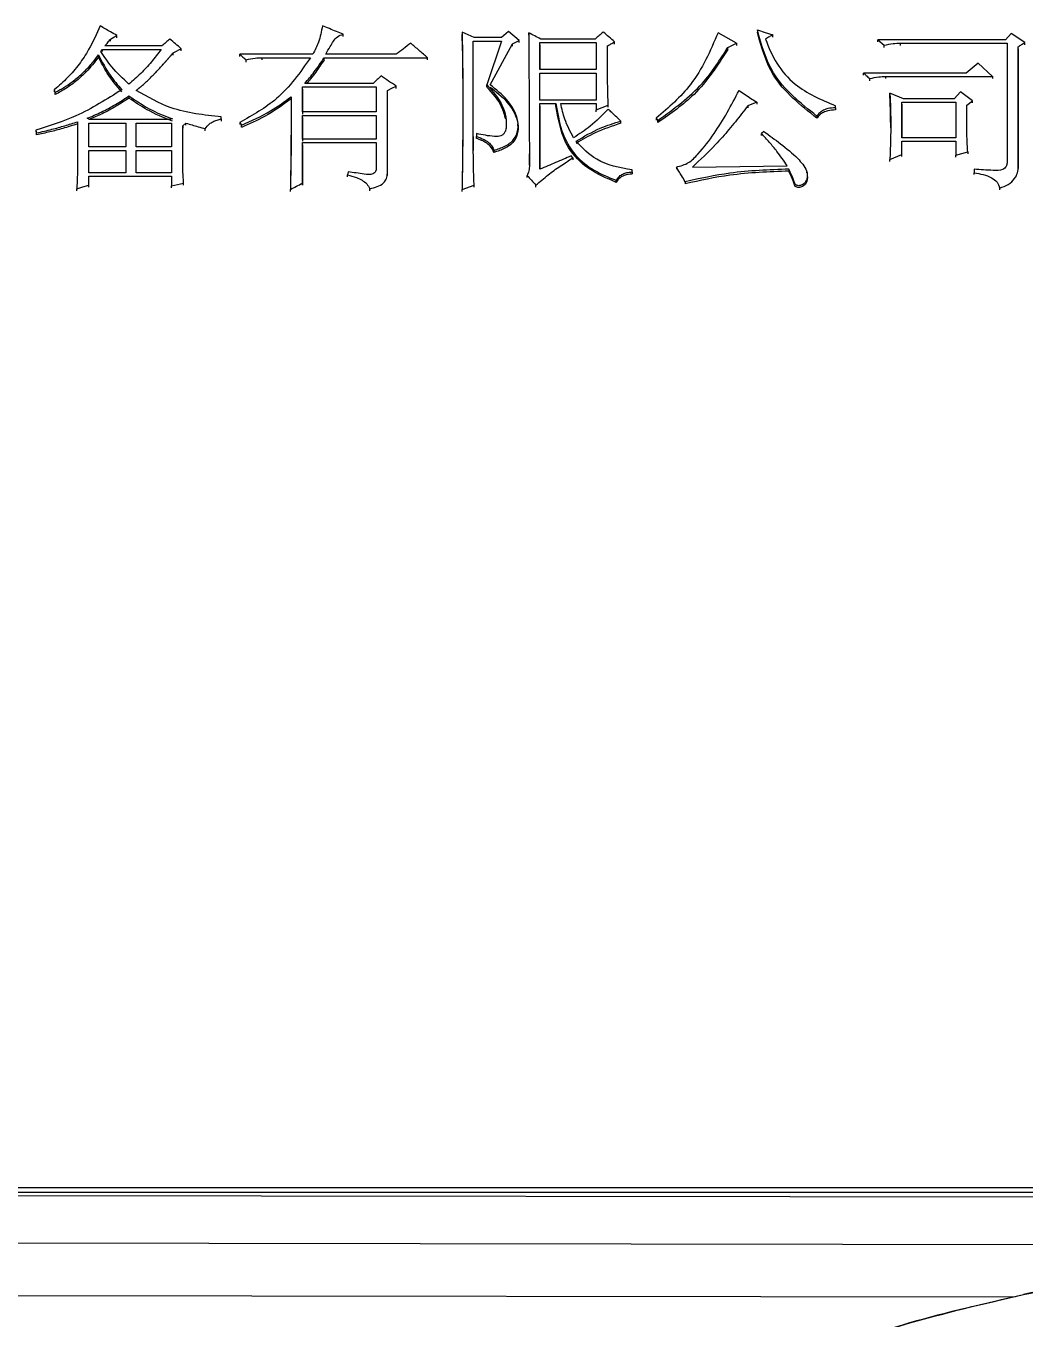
# Model space of a CAD drawing. Header units: millimetres. Extents: x 2160 to 4596, y 811 to 2534.
# Drawn here: x 2754.66 to 2768.13, y 2247.7 to 2265.13 of the extents above; entities that cross this region are included whole.
import ezdxf

# ---------------------------------------------------------------- set-up
doc = ezdxf.new("R2010")
doc.units = ezdxf.units.MM

msp = doc.modelspace()

# ---------------------------------------------------------------- linework, layer by layer
at = {"color": 7, "linetype": 'Continuous', "lineweight": 25}
for p, q in [((2755.89, 2264.97), (2755.89, 2265)), ((2758.941, 2264.989), (2758.941, 2265.018)), ((2760.704, 2264.972), (2760.542, 2265.046)), ((2760.542, 2265.046), (2760.542, 2265.016)), ((2760.545, 2264.837), (2760.542, 2265.016)), ((2761.072, 2264.972), (2760.704, 2264.972)), ((2761.169, 2265.056), (2761.072, 2264.972)), ((2761.31, 2264.934), (2761.169, 2265.056)), ((2761.439, 2265.007), (2761.439, 2265.037)), ((2764.241, 2264.897), (2763.992, 2265.037)), ((2764.522, 2265.075), (2764.522, 2265.045)), ((2764.728, 2264.979), (2764.728, 2265.009)), ((2767.941, 2265.028), (2767.865, 2264.944)), ((2768.125, 2264.906), (2767.941, 2265.028)), ((2755.674, 2264.785), (2755.695, 2264.813)), ((2755.695, 2264.813), (2756.485, 2264.813)), ((2755.695, 2264.783), (2755.695, 2264.813)), ((2756.496, 2264.86), (2755.728, 2264.86)), ((2755.804, 2264.923), (2755.804, 2264.953)), ((2756.756, 2264.793), (2756.756, 2264.822)), ((2760.693, 2264.925), (2761.072, 2264.925)), ((2760.693, 2263.453), (2760.693, 2264.925)), ((2760.693, 2264.895), (2760.693, 2264.925)), ((2761.072, 2264.925), (2760.877, 2264.336)), ((2760.92, 2264.336), (2761.223, 2264.888)), ((2761.223, 2264.888), (2761.31, 2264.934)), ((2761.223, 2264.858), (2761.223, 2264.888)), ((2761.31, 2264.905), (2761.31, 2264.934)), ((2761.591, 2264.906), (2762.348, 2264.906)), ((2761.591, 2264.542), (2761.591, 2264.906)), ((2761.591, 2264.877), (2761.591, 2264.906)), ((2761.591, 2264.877), (2761.591, 2264.542)), ((2762.337, 2264.953), (2761.602, 2264.953)), ((2762.348, 2264.906), (2762.348, 2264.542)), ((2762.597, 2264.886), (2762.597, 2264.916)), ((2764.122, 2264.811), (2764.122, 2264.841)), ((2764.241, 2264.897), (2764.241, 2264.867)), ((2766.145, 2264.944), (2766.232, 2264.869)), ((2767.865, 2264.944), (2766.145, 2264.944)), ((2766.145, 2264.914), (2766.145, 2264.944)), ((2766.232, 2264.839), (2766.232, 2264.869)), ((2766.448, 2264.897), (2767.887, 2264.897)), ((2766.448, 2264.867), (2766.448, 2264.897)), ((2767.887, 2264.897), (2767.887, 2263.284)), ((2768.038, 2263.237), (2768.038, 2264.85)), ((2768.038, 2264.821), (2768.038, 2264.85)), ((2768.038, 2264.821), (2768.038, 2263.209)), ((2768.125, 2264.877), (2768.125, 2264.906)), ((2755.641, 2264.709), (2755.641, 2264.738)), ((2756.647, 2264.737), (2756.647, 2264.766)), ((2758.53, 2264.747), (2757.545, 2264.747)), ((2757.545, 2264.718), (2757.545, 2264.747)), ((2757.632, 2264.643), (2757.632, 2264.673)), ((2757.848, 2264.701), (2758.497, 2264.701)), ((2757.848, 2264.671), (2757.848, 2264.701)), ((2758.681, 2264.701), (2760.076, 2264.701)), ((2758.681, 2264.671), (2758.681, 2264.701)), ((2759.655, 2264.747), (2758.703, 2264.747)), ((2760.076, 2264.671), (2760.076, 2264.701)), ((2767.497, 2264.626), (2767.335, 2264.495)), ((2767.692, 2264.448), (2767.497, 2264.626)), ((2762.348, 2264.542), (2761.591, 2264.542)), ((2761.591, 2264.495), (2762.348, 2264.495)), ((2761.591, 2264.129), (2761.591, 2264.495)), ((2761.591, 2264.466), (2761.591, 2264.495)), ((2762.348, 2264.495), (2762.348, 2264.129)), ((2767.335, 2264.495), (2765.95, 2264.495)), ((2765.95, 2264.466), (2765.95, 2264.495)), ((2766.253, 2264.448), (2767.692, 2264.448)), ((2766.253, 2264.419), (2766.253, 2264.448)), ((2767.692, 2264.448), (2767.692, 2264.419)), ((2755.046, 2264.27), (2755.057, 2264.232)), ((2755.046, 2264.27), (2755.046, 2264.241)), ((2758.389, 2264.307), (2759.384, 2264.307)), ((2758.389, 2263.97), (2758.389, 2264.307)), ((2758.389, 2264.279), (2758.389, 2264.307)), ((2758.389, 2264.278), (2758.389, 2263.941)), ((2759.341, 2264.354), (2758.421, 2264.354)), ((2759.384, 2264.307), (2759.384, 2263.97)), ((2759.655, 2264.288), (2759.655, 2264.317)), ((2760.877, 2264.307), (2760.877, 2264.336)), ((2766.037, 2264.391), (2766.037, 2264.42)), ((2755.057, 2264.204), (2755.057, 2264.232)), ((2759.536, 2263.143), (2759.536, 2264.261)), ((2759.536, 2264.232), (2759.536, 2264.261)), ((2762.348, 2264.129), (2761.591, 2264.129)), ((2764.512, 2264.101), (2764.393, 2264.054)), ((2764.512, 2264.101), (2764.512, 2264.073)), ((2766.491, 2264.148), (2766.307, 2264.223)), ((2766.307, 2264.194), (2766.307, 2264.223)), ((2766.47, 2264.101), (2767.194, 2264.101)), ((2766.47, 2263.623), (2766.47, 2264.101)), ((2766.47, 2264.073), (2766.47, 2264.101)), ((2767.173, 2264.148), (2766.491, 2264.148)), ((2767.259, 2264.242), (2767.173, 2264.148)), ((2767.194, 2264.101), (2767.194, 2263.623)), ((2767.421, 2264.12), (2767.259, 2264.242)), ((2767.346, 2264.064), (2767.421, 2264.12)), ((2767.421, 2264.092), (2767.421, 2264.12)), ((2759.384, 2263.97), (2758.389, 2263.97)), ((2758.389, 2263.923), (2759.384, 2263.923)), ((2758.389, 2263.604), (2758.389, 2263.923)), ((2758.389, 2263.895), (2758.389, 2263.923)), ((2759.384, 2263.923), (2759.384, 2263.604)), ((2761.591, 2264.082), (2761.807, 2264.082)), ((2761.591, 2263.199), (2761.591, 2264.082)), ((2761.591, 2264.054), (2761.591, 2264.082)), ((2761.591, 2264.054), (2761.591, 2263.199)), ((2761.807, 2264.054), (2761.807, 2264.082)), ((2761.872, 2264.082), (2762.348, 2264.082)), ((2762.348, 2264.082), (2762.348, 2263.998)), ((2762.348, 2263.97), (2762.348, 2263.998)), ((2762.51, 2264.036), (2762.51, 2264.064)), ((2764.393, 2264.054), (2764.393, 2264.026)), ((2765.572, 2264.026), (2765.572, 2264.054)), ((2765.572, 2264.026), (2765.572, 2264.054)), ((2765.572, 2264.026), (2765.572, 2263.998)), ((2766.47, 2264.073), (2766.47, 2263.623)), ((2767.346, 2263.67), (2767.346, 2264.064)), ((2767.346, 2264.036), (2767.346, 2264.064)), ((2755.36, 2263.838), (2755.36, 2263.312)), ((2755.522, 2263.867), (2755.49, 2263.885)), ((2755.512, 2263.82), (2756.009, 2263.82)), ((2755.512, 2263.5), (2755.512, 2263.82)), ((2755.512, 2263.792), (2755.512, 2263.82)), ((2756.604, 2263.867), (2755.522, 2263.867)), ((2756.009, 2263.82), (2756.009, 2263.5)), ((2756.15, 2263.82), (2756.626, 2263.82)), ((2756.15, 2263.5), (2756.15, 2263.82)), ((2756.15, 2263.792), (2756.15, 2263.82)), ((2756.626, 2263.82), (2756.626, 2263.5)), ((2756.777, 2263.782), (2756.82, 2263.82)), ((2756.777, 2263.293), (2756.777, 2263.782)), ((2756.777, 2263.782), (2756.777, 2263.754)), ((2756.82, 2263.792), (2756.82, 2263.82)), ((2757.08, 2263.717), (2757.08, 2263.745)), ((2757.296, 2263.876), (2757.296, 2263.904)), ((2757.296, 2263.876), (2757.296, 2263.904)), ((2757.296, 2263.876), (2757.296, 2263.848)), ((2757.545, 2263.829), (2757.567, 2263.792)), ((2757.545, 2263.829), (2757.545, 2263.801)), ((2757.567, 2263.764), (2757.567, 2263.792)), ((2758.389, 2263.894), (2758.389, 2263.576)), ((2761.295, 2263.784), (2761.295, 2263.812)), ((2762.683, 2263.82), (2762.683, 2263.848)), ((2763.159, 2263.885), (2763.181, 2263.857)), ((2763.181, 2263.829), (2763.181, 2263.857)), ((2765.323, 2263.914), (2765.323, 2263.886)), ((2754.798, 2263.726), (2754.808, 2263.688)), ((2754.808, 2263.661), (2754.808, 2263.688)), ((2759.384, 2263.604), (2758.389, 2263.604)), ((2760.693, 2263.641), (2760.693, 2263.453)), ((2760.736, 2263.679), (2760.736, 2263.641)), ((2760.736, 2263.614), (2760.736, 2263.641)), ((2764.609, 2263.707), (2764.576, 2263.679)), ((2764.576, 2263.651), (2764.576, 2263.679)), ((2767.194, 2263.623), (2766.47, 2263.623)), ((2766.47, 2263.576), (2767.194, 2263.576)), ((2766.47, 2263.397), (2766.47, 2263.576)), ((2766.47, 2263.548), (2766.47, 2263.576)), ((2767.194, 2263.576), (2767.194, 2263.388)), ((2756.009, 2263.5), (2755.512, 2263.5)), ((2755.512, 2263.453), (2756.009, 2263.453)), ((2755.512, 2263.152), (2755.512, 2263.453)), ((2755.512, 2263.426), (2755.512, 2263.453)), ((2756.009, 2263.453), (2756.009, 2263.152)), ((2756.626, 2263.5), (2756.15, 2263.5)), ((2756.15, 2263.453), (2756.626, 2263.453)), ((2756.15, 2263.152), (2756.15, 2263.453)), ((2756.15, 2263.426), (2756.15, 2263.453)), ((2756.626, 2263.453), (2756.626, 2263.152)), ((2758.389, 2263.557), (2759.384, 2263.557)), ((2758.389, 2263.011), (2758.389, 2263.557)), ((2758.389, 2263.529), (2758.389, 2263.557)), ((2758.389, 2263.529), (2758.389, 2262.984)), ((2759.384, 2263.557), (2759.384, 2263.209)), ((2760.974, 2263.426), (2760.974, 2263.453)), ((2761.45, 2263.255), (2761.449, 2263.406)), ((2766.307, 2263.331), (2766.47, 2263.397)), ((2766.47, 2263.37), (2766.47, 2263.397)), ((2767.194, 2263.388), (2767.357, 2263.435)), ((2767.357, 2263.435), (2767.357, 2263.407)), ((2762.034, 2263.35), (2762.013, 2263.378)), ((2762.034, 2263.35), (2762.034, 2263.323)), ((2763.43, 2263.228), (2763.43, 2263.201)), ((2763.646, 2263.228), (2764.923, 2263.246)), ((2766.307, 2263.304), (2766.307, 2263.331)), ((2767.194, 2263.361), (2767.194, 2263.388)), ((2768.038, 2263.21), (2768.038, 2263.237)), ((2756.009, 2263.152), (2755.512, 2263.152)), ((2755.512, 2263.105), (2756.626, 2263.105)), ((2755.512, 2262.983), (2755.512, 2263.105)), ((2755.512, 2263.079), (2755.512, 2263.105)), ((2756.626, 2263.152), (2756.15, 2263.152)), ((2756.626, 2263.105), (2756.626, 2262.973)), ((2759.006, 2263.162), (2758.995, 2263.124)), ((2758.995, 2263.097), (2758.995, 2263.124)), ((2759.536, 2263.116), (2759.536, 2263.143)), ((2761.418, 2263.088), (2761.418, 2263.115)), ((2762.619, 2263.022), (2762.619, 2263.049)), ((2762.835, 2263.162), (2762.835, 2263.19)), ((2762.835, 2263.163), (2762.835, 2263.19)), ((2762.835, 2263.162), (2762.835, 2263.135)), ((2764.944, 2263.199), (2764.944, 2263.173)), ((2765.188, 2263.15), (2765.188, 2263.16)), ((2767.443, 2263.199), (2767.443, 2263.152)), ((2767.443, 2263.126), (2767.443, 2263.152)), ((2755.349, 2262.909), (2755.349, 2262.936)), ((2755.512, 2262.956), (2755.512, 2262.983)), ((2756.626, 2262.947), (2756.626, 2262.973)), ((2756.788, 2262.985), (2756.788, 2263.011)), ((2758.227, 2262.9), (2758.227, 2262.926)), ((2758.389, 2262.985), (2758.389, 2263.011)), ((2759.298, 2262.909), (2759.298, 2262.936)), ((2760.542, 2262.926), (2760.704, 2262.983)), ((2760.542, 2262.9), (2760.542, 2262.926)), ((2760.704, 2262.956), (2760.704, 2262.983)), ((2761.537, 2262.956), (2761.537, 2262.983)), ((2763.549, 2263.03), (2763.549, 2263.003)), ((2767.789, 2262.919), (2767.789, 2262.945)), ((2736.347, 2249.475), (2772.116, 2249.476)), ((2735.187, 2249.394), (2771.924, 2249.343)), ((2772.017, 2249.407), (2736.347, 2249.407)), ((2770.557, 2248.701), (2735.174, 2248.751)), ((2767.997, 2247.998), (2735.173, 2248.044)), ((2768.109, 2248.033), (2768.109, 2248.033))]:
    msp.add_line(p, q, dxfattribs=at)
at = {"color": 7, "linetype": 'Continuous', "lineweight": 25, "flags": 128}
for points in [[(2755.804, 2264.953), (2755.847, 2264.976), (2755.89, 2265)], [(2764.522, 2265.075), (2764.625, 2265.042), (2764.728, 2265.009)], [(2756.647, 2264.766), (2756.691, 2264.789), (2756.723, 2264.806), (2756.756, 2264.822)], [(2764.122, 2264.841), (2764.167, 2264.862), (2764.204, 2264.88), (2764.241, 2264.897)], [(2759.536, 2264.261), (2759.595, 2264.289), (2759.655, 2264.317)], [(2756.053, 2264.157), (2756.053, 2264.164), (2756.053, 2264.172), (2756.053, 2264.186)], [(2762.348, 2263.998), (2762.429, 2264.031), (2762.51, 2264.064)], [(2756.637, 2263.876), (2756.62, 2263.871), (2756.604, 2263.867)], [(2763.159, 2263.885), (2763.159, 2263.875), (2763.159, 2263.866), (2763.159, 2263.858)], [(2754.798, 2263.726), (2754.798, 2263.714), (2754.798, 2263.706), (2754.798, 2263.698)], [(2765.192, 2263.103), (2765.195, 2263.091), (2765.186, 2263.034), (2765.164, 2262.994), (2765.129, 2262.964), (2765.09, 2262.95), (2765.068, 2262.95), (2765.051, 2262.955), (2765.037, 2262.965), (2765.022, 2262.987), (2765.002, 2263.042), (2764.982, 2263.094), (2764.944, 2263.172), (2764.944, 2263.172)], [(2755.349, 2262.936), (2755.43, 2262.959), (2755.512, 2262.983)], [(2756.626, 2262.973), (2756.707, 2262.992), (2756.788, 2263.011)]]:
    msp.add_lwpolyline(points, dxfattribs=at)
at = {"color": 7, "linetype": 'Continuous', "lineweight": 25}
for points, knots in [([(2755.663, 2265.13), (2755.615, 2265.022), (2755.536, 2264.842), (2755.383, 2264.611), (2755.228, 2264.429), (2755.107, 2264.323), (2755.046, 2264.27)], [0, 0, 0, 0, 0.33491, 0.554084, 0.775731, 1, 1, 1, 1]), ([(2755.89, 2265), (2755.861, 2265.016), (2755.809, 2265.046), (2755.733, 2265.09), (2755.686, 2265.117), (2755.663, 2265.13)], [0, 0, 0, 0, 0.380657, 0.690329, 1, 1, 1, 1]), ([(2758.659, 2265.13), (2758.645, 2265.056), (2758.62, 2264.923), (2758.557, 2264.801), (2758.53, 2264.747)], [0, 0, 0, 0, 0.556867, 1, 1, 1, 1]), ([(2758.941, 2265.018), (2758.91, 2265.031), (2758.847, 2265.056), (2758.753, 2265.093), (2758.691, 2265.118), (2758.659, 2265.131)], [0, 0, 0, 0, 0.331265, 0.665632, 1, 1, 1, 1]), ([(2758.703, 2264.747), (2758.724, 2264.783), (2758.758, 2264.842), (2758.805, 2264.923), (2758.858, 2264.99), (2758.913, 2265.009), (2758.941, 2265.018)], [0, 0, 0, 0, 0.334928, 0.552034, 0.77193, 1, 1, 1, 1]), ([(2760.542, 2265.046), (2760.542, 2265.035), (2760.542, 2265.012), (2760.543, 2264.977), (2760.544, 2264.93), (2760.545, 2264.872), (2760.546, 2264.803), (2760.547, 2264.733), (2760.548, 2264.663), (2760.549, 2264.593), (2760.55, 2264.523), (2760.55, 2264.465), (2760.551, 2264.407), (2760.552, 2264.349), (2760.552, 2264.279), (2760.552, 2264.221), (2760.553, 2264.174), (2760.553, 2264.139), (2760.553, 2264.104), (2760.553, 2264.069), (2760.553, 2264.04), (2760.553, 2264.017), (2760.553, 2263.999), (2760.553, 2263.982), (2760.553, 2263.964), (2760.553, 2263.95), (2760.553, 2263.938), (2760.553, 2263.926), (2760.553, 2263.912), (2760.553, 2263.894), (2760.552, 2263.877), (2760.552, 2263.859), (2760.552, 2263.842), (2760.552, 2263.824), (2760.552, 2263.801), (2760.552, 2263.772), (2760.552, 2263.737), (2760.551, 2263.702), (2760.551, 2263.667), (2760.551, 2263.632), (2760.55, 2263.597), (2760.55, 2263.55), (2760.549, 2263.491), (2760.549, 2263.421), (2760.548, 2263.351), (2760.547, 2263.281), (2760.546, 2263.223), (2760.545, 2263.176), (2760.545, 2263.141), (2760.544, 2263.106), (2760.544, 2263.07), (2760.543, 2263.035), (2760.543, 2263), (2760.542, 2262.963), (2760.542, 2262.939), (2760.542, 2262.926)], [0, 0, 0, 0, 0.016501, 0.033002, 0.049503, 0.082504, 0.115506, 0.148508, 0.18151, 0.214512, 0.247513, 0.280515, 0.297016, 0.330018, 0.36302, 0.396021, 0.412522, 0.429023, 0.445524, 0.462025, 0.478526, 0.486776, 0.495027, 0.503277, 0.511528, 0.519778, 0.523903, 0.528029, 0.536279, 0.54453, 0.55278, 0.56103, 0.569281, 0.577531, 0.585782, 0.602283, 0.618784, 0.635284, 0.651785, 0.668286, 0.684787, 0.701288, 0.73429, 0.767292, 0.800293, 0.833295, 0.866297, 0.882798, 0.899299, 0.9158, 0.932301, 0.948801, 0.965302, 0.982651, 1, 1, 1, 1]), ([(2761.439, 2265.037), (2761.44, 2264.976), (2761.441, 2264.852), (2761.442, 2264.668), (2761.443, 2264.483), (2761.444, 2264.328), (2761.444, 2264.174), (2761.445, 2264.02), (2761.446, 2263.834), (2761.447, 2263.68), (2761.448, 2263.537), (2761.449, 2263.431), (2761.45, 2263.331), (2761.45, 2263.281), (2761.45, 2263.256)], [0, 0, 0, 0, 0.104023, 0.208045, 0.312068, 0.416091, 0.468102, 0.572125, 0.676148, 0.78017, 0.832182, 0.916091, 0.958045, 1, 1, 1, 1]), ([(2761.602, 2264.953), (2761.575, 2264.967), (2761.521, 2264.995), (2761.466, 2265.023), (2761.439, 2265.037)], [0, 0, 0, 0, 0.5, 1, 1, 1, 1]), ([(2762.445, 2265.046), (2762.427, 2265.031), (2762.391, 2265), (2762.355, 2264.969), (2762.337, 2264.953)], [0, 0, 0, 0, 0.500001, 1, 1, 1, 1]), ([(2762.597, 2264.916), (2762.572, 2264.937), (2762.521, 2264.981), (2762.471, 2265.025), (2762.445, 2265.046)], [0, 0, 0, 0, 0.499999, 1, 1, 1, 1]), ([(2763.992, 2265.037), (2763.886, 2264.793), (2763.694, 2264.351), (2763.324, 2264.029), (2763.159, 2263.885)], [0, 0, 0, 0, 0.552865, 1, 1, 1, 1]), ([(2765.323, 2263.914), (2765.1, 2264.092), (2764.708, 2264.405), (2764.578, 2264.872), (2764.522, 2265.075)], [0, 0, 0, 0, 0.567651, 1, 1, 1, 1]), ([(2765.323, 2263.885), (2765.1, 2264.063), (2764.708, 2264.376), (2764.578, 2264.843), (2764.522, 2265.044)], [0, 0, 0, 0, 0.567768, 1, 1, 1, 1]), ([(2764.728, 2265.009), (2764.714, 2265.001), (2764.69, 2264.987), (2764.658, 2264.969), (2764.64, 2264.958), (2764.631, 2264.953)], [0, 0, 0, 0, 0.439737, 0.71987, 1, 1, 1, 1]), ([(2755.728, 2264.86), (2755.741, 2264.875), (2755.766, 2264.906), (2755.791, 2264.937), (2755.804, 2264.953)], [0, 0, 0, 0, 0.499997, 1, 1, 1, 1]), ([(2756.485, 2264.813), (2756.442, 2264.756), (2756.357, 2264.644), (2756.213, 2264.486), (2756.106, 2264.392), (2756.052, 2264.345)], [0, 0, 0, 0, 0.334945, 0.666198, 1, 1, 1, 1]), ([(2756.604, 2264.953), (2756.586, 2264.937), (2756.55, 2264.906), (2756.514, 2264.875), (2756.496, 2264.86)], [0, 0, 0, 0, 0.500001, 1, 1, 1, 1]), ([(2756.756, 2264.822), (2756.73, 2264.844), (2756.68, 2264.888), (2756.629, 2264.931), (2756.604, 2264.953)], [0, 0, 0, 0, 0.5, 1, 1, 1, 1]), ([(2759.849, 2264.897), (2759.817, 2264.872), (2759.752, 2264.822), (2759.687, 2264.772), (2759.655, 2264.747)], [0, 0, 0, 0, 0.500001, 1, 1, 1, 1]), ([(2760.076, 2264.701), (2760.039, 2264.733), (2759.963, 2264.799), (2759.887, 2264.864), (2759.849, 2264.897)], [0, 0, 0, 0, 0.5, 1, 1, 1, 1]), ([(2760.543, 2264.908), (2760.543, 2264.908), (2760.543, 2264.907), (2760.543, 2264.907), (2760.543, 2264.897), (2760.548, 2264.589), (2760.553, 2264.158), (2760.55, 2263.636), (2760.547, 2263.358), (2760.546, 2263.216), (2760.544, 2263.129), (2760.544, 2263.104), (2760.544, 2263.09)], [0, 0, 0, 0, 0.000561, 0.001264, 0.002999, 0.021919, 0.484329, 0.728284, 0.866003, 0.931669, 0.9642, 1, 1, 1, 1]), ([(2762.5, 2264.86), (2762.516, 2264.869), (2762.548, 2264.888), (2762.581, 2264.906), (2762.597, 2264.916)], [0, 0, 0, 0, 0.4999992, 1, 1, 1, 1]), ([(2762.51, 2264.064), (2762.506, 2264.225), (2762.502, 2264.389), (2762.501, 2264.556), (2762.501, 2264.569), (2762.5, 2264.582), (2762.5, 2264.595), (2762.5, 2264.605), (2762.5, 2264.618), (2762.5, 2264.631), (2762.5, 2264.644), (2762.5, 2264.654), (2762.5, 2264.667), (2762.5, 2264.68), (2762.5, 2264.693), (2762.5, 2264.706), (2762.5, 2264.719), (2762.5, 2264.732), (2762.5, 2264.742), (2762.5, 2264.755), (2762.5, 2264.767), (2762.5, 2264.776), (2762.5, 2264.783), (2762.5, 2264.789), (2762.5, 2264.796), (2762.5, 2264.801), (2762.5, 2264.807), (2762.5, 2264.814), (2762.5, 2264.82), (2762.5, 2264.825), (2762.5, 2264.832), (2762.5, 2264.838), (2762.5, 2264.845), (2762.5, 2264.851), (2762.5, 2264.856), (2762.5, 2264.86)], [0, 0, 0, 0, 0.606141, 0.618449, 0.630757, 0.655373, 0.667681, 0.679989, 0.692297, 0.716913, 0.729221, 0.741529, 0.753837, 0.778453, 0.790761, 0.803069, 0.827685, 0.839993, 0.852301, 0.864609, 0.889225, 0.895379, 0.901533, 0.913842, 0.919996, 0.92615, 0.932304, 0.944612, 0.950766, 0.95692, 0.963074, 0.975382, 0.981536, 0.98769, 1, 1, 1, 1]), ([(2763.181, 2263.857), (2763.395, 2264.012), (2763.774, 2264.285), (2764.017, 2264.673), (2764.122, 2264.841)], [0, 0, 0, 0, 0.565351, 1, 1, 1, 1]), ([(2764.122, 2264.811), (2763.984, 2264.598), (2763.735, 2264.212), (2763.352, 2263.947), (2763.181, 2263.829)], [0, 0, 0, 0, 0.55369, 1, 1, 1, 1]), ([(2764.631, 2264.953), (2764.675, 2264.841), (2764.766, 2264.615), (2765.07, 2264.269), (2765.38, 2264.136), (2765.572, 2264.054)], [0, 0, 0, 0, 0.271527, 0.550151, 1, 1, 1, 1]), ([(2766.232, 2264.869), (2766.271, 2264.878), (2766.342, 2264.895), (2766.416, 2264.896), (2766.448, 2264.897)], [0, 0, 0, 0, 0.558835, 1, 1, 1, 1]), ([(2768.038, 2264.85), (2768.052, 2264.86), (2768.081, 2264.878), (2768.11, 2264.897), (2768.125, 2264.906)], [0, 0, 0, 0, 0.4999996, 1, 1, 1, 1]), ([(2755.057, 2264.232), (2755.136, 2264.278), (2755.264, 2264.352), (2755.42, 2264.484), (2755.54, 2264.605), (2755.608, 2264.694), (2755.641, 2264.738)], [0, 0, 0, 0, 0.345122, 0.565624, 0.783909, 1, 1, 1, 1]), ([(2755.641, 2264.708), (2755.588, 2264.641), (2755.5, 2264.528), (2755.35, 2264.393), (2755.211, 2264.289), (2755.109, 2264.232), (2755.057, 2264.204)], [0, 0, 0, 0, 0.334608, 0.554057, 0.775918, 1, 1, 1, 1]), ([(2755.641, 2264.738), (2755.69, 2264.645), (2755.777, 2264.478), (2755.9, 2264.334), (2755.955, 2264.27)], [0, 0, 0, 0, 0.556747, 1, 1, 1, 1]), ([(2755.955, 2264.241), (2755.886, 2264.323), (2755.764, 2264.468), (2755.679, 2264.635), (2755.641, 2264.708)], [0, 0, 0, 0, 0.563004, 1, 1, 1, 1]), ([(2756.052, 2264.345), (2755.971, 2264.42), (2755.827, 2264.553), (2755.72, 2264.714), (2755.674, 2264.785)], [0, 0, 0, 0, 0.56355, 1, 1, 1, 1]), ([(2756.15, 2264.261), (2756.152, 2264.262), (2756.156, 2264.265), (2756.16, 2264.269), (2756.165, 2264.273), (2756.17, 2264.277), (2756.175, 2264.281), (2756.178, 2264.283), (2756.183, 2264.287), (2756.188, 2264.291), (2756.192, 2264.295), (2756.196, 2264.298), (2756.199, 2264.301), (2756.204, 2264.305), (2756.21, 2264.31), (2756.216, 2264.314), (2756.224, 2264.321), (2756.248, 2264.342), (2756.306, 2264.395), (2756.366, 2264.455), (2756.442, 2264.533), (2756.485, 2264.579), (2756.521, 2264.62), (2756.529, 2264.629), (2756.537, 2264.638), (2756.545, 2264.647), (2756.551, 2264.654), (2756.557, 2264.661), (2756.565, 2264.67), (2756.572, 2264.679), (2756.58, 2264.688), (2756.586, 2264.695), (2756.591, 2264.701), (2756.595, 2264.705), (2756.599, 2264.71), (2756.603, 2264.714), (2756.607, 2264.719), (2756.61, 2264.722), (2756.614, 2264.727), (2756.618, 2264.731), (2756.622, 2264.736), (2756.624, 2264.739), (2756.627, 2264.743), (2756.631, 2264.747), (2756.635, 2264.752), (2756.639, 2264.756), (2756.643, 2264.761), (2756.646, 2264.764), (2756.647, 2264.766)], [0, 0, 0, 0, 0.012754, 0.019131, 0.025508, 0.038262, 0.044639, 0.051016, 0.057393, 0.070147, 0.076524, 0.082901, 0.089278, 0.095655, 0.108409, 0.121164, 0.127541, 0.153049, 0.255102, 0.459223, 0.51024, 0.714344, 0.727098, 0.739852, 0.76536, 0.778114, 0.790868, 0.803622, 0.816376, 0.841885, 0.854639, 0.867393, 0.880147, 0.886524, 0.892901, 0.905655, 0.912032, 0.918409, 0.924786, 0.93754, 0.943917, 0.950294, 0.956671, 0.963048, 0.975802, 0.982179, 0.988556, 1, 1, 1, 1]), ([(2757.545, 2264.747), (2757.56, 2264.735), (2757.588, 2264.71), (2757.617, 2264.685), (2757.632, 2264.673)], [0, 0, 0, 0, 0.5, 1, 1, 1, 1]), ([(2758.497, 2264.701), (2758.359, 2264.503), (2758.107, 2264.144), (2757.719, 2263.927), (2757.545, 2263.829)], [0, 0, 0, 0, 0.551948, 1, 1, 1, 1]), ([(2757.632, 2264.673), (2757.672, 2264.682), (2757.743, 2264.698), (2757.816, 2264.7), (2757.848, 2264.701)], [0, 0, 0, 0, 0.558835, 1, 1, 1, 1]), ([(2758.421, 2264.354), (2758.465, 2264.405), (2758.533, 2264.486), (2758.617, 2264.603), (2758.66, 2264.668), (2758.681, 2264.701)], [0, 0, 0, 0, 0.460317, 0.729933, 1, 1, 1, 1]), ([(2758.681, 2264.671), (2758.644, 2264.616), (2758.587, 2264.528), (2758.506, 2264.424), (2758.463, 2264.374), (2758.446, 2264.354)], [0, 0, 0, 0, 0.504974, 0.800306, 1, 1, 1, 1]), ([(2759.449, 2264.457), (2759.431, 2264.44), (2759.395, 2264.406), (2759.359, 2264.371), (2759.341, 2264.354)], [0, 0, 0, 0, 0.500002, 1, 1, 1, 1]), ([(2759.655, 2264.317), (2759.62, 2264.34), (2759.552, 2264.387), (2759.483, 2264.434), (2759.449, 2264.457)], [0, 0, 0, 0, 0.499999, 1, 1, 1, 1]), ([(2765.95, 2264.495), (2765.963, 2264.484), (2765.983, 2264.466), (2766.012, 2264.441), (2766.029, 2264.427), (2766.037, 2264.42)], [0, 0, 0, 0, 0.428348, 0.714171, 1, 1, 1, 1]), ([(2766.037, 2264.42), (2766.077, 2264.429), (2766.148, 2264.446), (2766.221, 2264.447), (2766.253, 2264.448)], [0, 0, 0, 0, 0.558839, 1, 1, 1, 1]), ([(2755.955, 2264.27), (2755.754, 2264.142), (2755.393, 2263.913), (2754.981, 2263.783), (2754.798, 2263.726)], [0, 0, 0, 0, 0.555577, 1, 1, 1, 1]), ([(2760.877, 2264.336), (2760.935, 2264.269), (2761.039, 2264.15), (2761.129, 2263.957), (2761.141, 2263.815), (2761.134, 2263.727), (2761.111, 2263.684), (2761.083, 2263.656), (2761.037, 2263.638), (2760.918, 2263.641), (2760.816, 2263.662), (2760.736, 2263.679)], [0, 0, 0, 0, 0.23749, 0.42213, 0.564767, 0.621672, 0.660735, 0.693272, 0.725999, 0.787152, 1, 1, 1, 1]), ([(2761.129, 2263.875), (2761.114, 2263.931), (2761.069, 2264.093), (2760.953, 2264.222), (2760.877, 2264.306)], [0, 0, 0, 0, 0.341793, 1, 1, 1, 1]), ([(2760.974, 2263.453), (2761.023, 2263.469), (2761.12, 2263.501), (2761.248, 2263.591), (2761.305, 2263.734), (2761.287, 2263.929), (2761.156, 2264.149), (2761, 2264.272), (2760.92, 2264.336)], [0, 0, 0, 0, 0.1273113, 0.25064, 0.3763468, 0.5011022, 0.7458194, 1, 1, 1, 1]), ([(2760.92, 2264.306), (2761, 2264.243), (2761.156, 2264.12), (2761.287, 2263.901), (2761.305, 2263.705), (2761.248, 2263.562), (2761.12, 2263.473), (2761.023, 2263.441), (2760.974, 2263.425)], [0, 0, 0, 0, 0.254227, 0.498888, 0.62358, 0.749246, 0.87261, 1, 1, 1, 1]), ([(2755.49, 2263.885), (2755.553, 2263.912), (2755.682, 2263.967), (2755.871, 2264.068), (2755.992, 2264.146), (2756.052, 2264.186)], [0, 0, 0, 0, 0.320214, 0.659112, 1, 1, 1, 1]), ([(2756.052, 2264.157), (2755.996, 2264.12), (2755.878, 2264.043), (2755.701, 2263.948), (2755.579, 2263.896), (2755.523, 2263.872)], [0, 0, 0, 0, 0.339407, 0.698467, 1, 1, 1, 1]), ([(2756.052, 2264.186), (2756.154, 2264.117), (2756.337, 2263.993), (2756.545, 2263.912), (2756.637, 2263.876)], [0, 0, 0, 0, 0.556532, 1, 1, 1, 1]), ([(2756.637, 2263.848), (2756.52, 2263.894), (2756.313, 2263.977), (2756.132, 2264.102), (2756.052, 2264.157)], [0, 0, 0, 0, 0.563368, 1, 1, 1, 1]), ([(2757.296, 2263.904), (2757.065, 2263.928), (2756.655, 2263.971), (2756.303, 2264.173), (2756.15, 2264.261)], [0, 0, 0, 0, 0.56492, 1, 1, 1, 1]), ([(2757.567, 2263.792), (2757.701, 2263.851), (2757.94, 2263.955), (2758.147, 2264.109), (2758.238, 2264.176)], [0, 0, 0, 0, 0.563405, 1, 1, 1, 1]), ([(2758.238, 2264.147), (2758.121, 2264.063), (2757.912, 2263.911), (2757.673, 2263.809), (2757.567, 2263.763)], [0, 0, 0, 0, 0.556386, 1, 1, 1, 1]), ([(2758.238, 2264.176), (2758.237, 2264.146), (2758.237, 2264.107), (2758.237, 2264.065), (2758.237, 2264.046), (2758.237, 2264.027), (2758.237, 2264.007), (2758.237, 2263.988), (2758.237, 2263.969), (2758.237, 2263.95), (2758.237, 2263.931), (2758.237, 2263.904), (2758.237, 2263.873), (2758.237, 2263.835), (2758.237, 2263.796), (2758.237, 2263.758), (2758.237, 2263.719), (2758.237, 2263.681), (2758.236, 2263.642), (2758.236, 2263.604), (2758.236, 2263.565), (2758.236, 2263.527), (2758.236, 2263.489), (2758.236, 2263.404), (2758.235, 2263.311), (2758.233, 2263.219), (2758.232, 2263.173), (2758.232, 2263.134), (2758.231, 2263.104), (2758.23, 2263.08), (2758.23, 2263.057), (2758.229, 2263.034), (2758.229, 2263.011), (2758.228, 2262.992), (2758.228, 2262.972), (2758.227, 2262.951), (2758.227, 2262.935), (2758.227, 2262.926)], [0, 0, 0, 0, 0.073851, 0.092313, 0.101545, 0.120007, 0.13847, 0.147702, 0.166164, 0.184627, 0.193858, 0.212321, 0.249246, 0.267709, 0.304634, 0.34156, 0.360022, 0.396948, 0.433873, 0.452336, 0.489261, 0.526187, 0.544649, 0.581575, 0.729279, 0.766204, 0.803129, 0.840055, 0.858517, 0.87698, 0.895443, 0.913906, 0.932368, 0.950831, 0.960062, 0.980031, 1, 1, 1, 1]), ([(2763.43, 2263.228), (2763.487, 2263.243), (2763.601, 2263.275), (2763.765, 2263.448), (2764.011, 2263.759), (2764.17, 2264.062), (2764.274, 2264.261)], [0, 0, 0, 0, 0.124706, 0.247159, 0.50724, 1, 1, 1, 1]), ([(2764.274, 2264.261), (2764.301, 2264.242), (2764.355, 2264.206), (2764.434, 2264.153), (2764.486, 2264.119), (2764.512, 2264.101)], [0, 0, 0, 0, 0.3477794, 0.6738893, 1, 1, 1, 1]), ([(2766.307, 2264.223), (2766.309, 2264.192), (2766.311, 2264.144), (2766.313, 2264.089), (2766.314, 2264.064), (2766.314, 2264.052), (2766.314, 2264.046), (2766.315, 2264.04), (2766.315, 2264.032), (2766.315, 2264.022), (2766.315, 2264.01), (2766.316, 2263.987), (2766.317, 2263.935), (2766.319, 2263.856), (2766.319, 2263.762), (2766.318, 2263.694), (2766.317, 2263.655), (2766.317, 2263.643), (2766.317, 2263.631), (2766.317, 2263.619), (2766.316, 2263.604), (2766.316, 2263.588), (2766.316, 2263.572), (2766.315, 2263.548), (2766.314, 2263.521), (2766.313, 2263.493), (2766.313, 2263.477), (2766.312, 2263.465), (2766.312, 2263.449), (2766.311, 2263.434), (2766.311, 2263.418), (2766.31, 2263.406), (2766.31, 2263.394), (2766.309, 2263.382), (2766.309, 2263.368), (2766.308, 2263.351), (2766.308, 2263.338), (2766.307, 2263.331)], [0, 0, 0, 0, 0.106229, 0.159343, 0.1859, 0.19254, 0.199179, 0.205818, 0.212458, 0.225736, 0.239015, 0.252293, 0.305408, 0.411639, 0.51787, 0.6241, 0.637379, 0.650658, 0.663936, 0.677215, 0.690493, 0.717051, 0.730329, 0.743608, 0.796722, 0.823279, 0.836558, 0.849837, 0.863115, 0.889672, 0.902951, 0.91623, 0.929508, 0.942787, 0.956065, 0.978033, 1, 1, 1, 1]), ([(2766.319, 2263.755), (2766.319, 2263.761), (2766.318, 2263.798), (2766.317, 2263.866), (2766.314, 2264.007), (2766.31, 2264.117), (2766.307, 2264.194)], [0, 0, 0, 0, 0.03725, 0.252924, 0.468596, 1, 1, 1, 1]), ([(2761.807, 2264.082), (2761.827, 2263.959), (2761.867, 2263.711), (2762.041, 2263.387), (2762.317, 2263.171), (2762.517, 2263.09), (2762.619, 2263.049)], [0, 0, 0, 0, 0.271409, 0.54611, 0.770558, 1, 1, 1, 1]), ([(2762.619, 2263.021), (2762.491, 2263.076), (2762.24, 2263.182), (2761.897, 2263.529), (2761.841, 2263.856), (2761.807, 2264.054)], [0, 0, 0, 0, 0.291427, 0.572864, 1, 1, 1, 1]), ([(2762.045, 2263.623), (2762.001, 2263.705), (2761.921, 2263.851), (2761.887, 2264.012), (2761.872, 2264.082)], [0, 0, 0, 0, 0.561781, 1, 1, 1, 1]), ([(2762.51, 2264.007), (2762.432, 2263.928), (2762.29, 2263.784), (2762.121, 2263.672), (2762.045, 2263.623)], [0, 0, 0, 0, 0.556475, 1, 1, 1, 1]), ([(2762.683, 2263.848), (2762.659, 2263.87), (2762.618, 2263.908), (2762.56, 2263.961), (2762.527, 2263.992), (2762.51, 2264.007)], [0, 0, 0, 0, 0.420833, 0.71041, 1, 1, 1, 1]), ([(2764.393, 2264.054), (2764.337, 2263.982), (2764.227, 2263.838), (2764.08, 2263.664), (2763.892, 2263.456), (2763.752, 2263.326), (2763.646, 2263.228)], [0, 0, 0, 0, 0.245125, 0.490307, 0.612877, 1, 1, 1, 1]), ([(2765.572, 2264.026), (2765.538, 2264.025), (2765.483, 2264.022), (2765.412, 2263.996), (2765.36, 2263.961), (2765.335, 2263.929), (2765.323, 2263.914)], [0, 0, 0, 0, 0.347684, 0.57015, 0.787843, 1, 1, 1, 1]), ([(2765.572, 2263.998), (2765.538, 2263.996), (2765.483, 2263.993), (2765.412, 2263.967), (2765.36, 2263.933), (2765.335, 2263.901), (2765.323, 2263.885)], [0, 0, 0, 0, 0.3477823, 0.5702781, 0.7879423, 1, 1, 1, 1]), ([(2754.808, 2263.688), (2754.877, 2263.704), (2755.005, 2263.732), (2755.188, 2263.784), (2755.303, 2263.82), (2755.36, 2263.838)], [0, 0, 0, 0, 0.368755, 0.684174, 1, 1, 1, 1]), ([(2755.36, 2263.81), (2755.293, 2263.788), (2755.169, 2263.748), (2754.985, 2263.701), (2754.867, 2263.674), (2754.808, 2263.66)], [0, 0, 0, 0, 0.3688155, 0.6842587, 1, 1, 1, 1]), ([(2756.82, 2263.82), (2756.875, 2263.803), (2756.961, 2263.777), (2757.048, 2263.753), (2757.08, 2263.745)], [0, 0, 0, 0, 0.632425, 1, 1, 1, 1]), ([(2757.08, 2263.745), (2757.098, 2263.767), (2757.127, 2263.805), (2757.184, 2263.841), (2757.238, 2263.863), (2757.277, 2263.872), (2757.296, 2263.876)], [0, 0, 0, 0, 0.330275, 0.550122, 0.773937, 1, 1, 1, 1]), ([(2758.237, 2263.856), (2758.236, 2263.706), (2758.235, 2263.473), (2758.232, 2263.21), (2758.229, 2263.081), (2758.229, 2263.045), (2758.229, 2263.044), (2758.229, 2263.043), (2758.229, 2263.043), (2758.229, 2263.043), (2758.229, 2263.043)], [0, 0, 0, 0, 0.538947, 0.84135, 0.9945, 0.997599, 0.998704, 0.99955, 0.999901, 1, 1, 1, 1]), ([(2762.078, 2263.576), (2762.184, 2263.639), (2762.375, 2263.753), (2762.589, 2263.819), (2762.683, 2263.848)], [0, 0, 0, 0, 0.5581675, 1, 1, 1, 1]), ([(2762.683, 2263.82), (2762.564, 2263.78), (2762.353, 2263.709), (2762.162, 2263.597), (2762.078, 2263.547)], [0, 0, 0, 0, 0.56146, 1, 1, 1, 1]), ([(2760.736, 2263.641), (2760.771, 2263.628), (2760.827, 2263.606), (2760.897, 2263.562), (2760.946, 2263.513), (2760.965, 2263.473), (2760.974, 2263.453)], [0, 0, 0, 0, 0.348649, 0.570981, 0.788219, 1, 1, 1, 1]), ([(2760.974, 2263.425), (2760.958, 2263.456), (2760.932, 2263.506), (2760.865, 2263.555), (2760.804, 2263.589), (2760.759, 2263.605), (2760.736, 2263.613)], [0, 0, 0, 0, 0.328554, 0.548785, 0.773176, 1, 1, 1, 1]), ([(2762.835, 2263.19), (2762.665, 2263.22), (2762.368, 2263.273), (2762.165, 2263.484), (2762.078, 2263.576)], [0, 0, 0, 0, 0.5699995, 1, 1, 1, 1]), ([(2764.923, 2263.246), (2764.878, 2263.311), (2764.804, 2263.42), (2764.684, 2263.561), (2764.612, 2263.64), (2764.576, 2263.679)], [0, 0, 0, 0, 0.425603, 0.712586, 1, 1, 1, 1]), ([(2764.609, 2263.707), (2764.684, 2263.653), (2764.842, 2263.539), (2765.021, 2263.393), (2765.134, 2263.267), (2765.182, 2263.191), (2765.198, 2263.119), (2765.19, 2263.064), (2765.166, 2263.019), (2765.132, 2262.99), (2765.097, 2262.977), (2765.069, 2262.976), (2765.05, 2262.981), (2765.034, 2262.994), (2765.015, 2263.024), (2765.003, 2263.069), (2764.979, 2263.131), (2764.957, 2263.174), (2764.944, 2263.199)], [0, 0, 0, 0, 0.208327, 0.438591, 0.516152, 0.594124, 0.638952, 0.683964, 0.718603, 0.753477, 0.783861, 0.800038, 0.813271, 0.826563, 0.846381, 0.891589, 0.934119, 1, 1, 1, 1]), ([(2767.357, 2263.435), (2767.354, 2263.467), (2767.35, 2263.523), (2767.347, 2263.601), (2767.346, 2263.647), (2767.346, 2263.67)], [0, 0, 0, 0, 0.415965, 0.707929, 1, 1, 1, 1]), ([(2760.704, 2262.983), (2760.701, 2263.05), (2760.696, 2263.162), (2760.694, 2263.319), (2760.693, 2263.408), (2760.693, 2263.453)], [0, 0, 0, 0, 0.427543, 0.713753, 1, 1, 1, 1]), ([(2755.36, 2263.312), (2755.36, 2263.276), (2755.359, 2263.203), (2755.356, 2263.078), (2755.352, 2262.989), (2755.349, 2262.936)], [0, 0, 0, 0, 0.289216, 0.578434, 1, 1, 1, 1]), ([(2756.788, 2263.011), (2756.786, 2263.044), (2756.781, 2263.107), (2756.778, 2263.202), (2756.778, 2263.263), (2756.777, 2263.293)], [0, 0, 0, 0, 0.350188, 0.675022, 1, 1, 1, 1]), ([(2761.45, 2263.256), (2761.449, 2263.229), (2761.446, 2263.18), (2761.426, 2263.135), (2761.418, 2263.115)], [0, 0, 0, 0, 0.557581, 1, 1, 1, 1]), ([(2761.537, 2262.983), (2761.591, 2263.03), (2761.696, 2263.121), (2761.863, 2263.242), (2761.977, 2263.314), (2762.034, 2263.35)], [0, 0, 0, 0, 0.347854, 0.67337, 1, 1, 1, 1]), ([(2762.013, 2263.378), (2761.942, 2263.348), (2761.802, 2263.289), (2761.661, 2263.229), (2761.591, 2263.199)], [0, 0, 0, 0, 0.5, 1, 1, 1, 1]), ([(2763.549, 2263.03), (2763.532, 2263.058), (2763.504, 2263.105), (2763.464, 2263.171), (2763.441, 2263.209), (2763.43, 2263.228)], [0, 0, 0, 0, 0.425168, 0.712584, 1, 1, 1, 1]), ([(2767.887, 2263.284), (2767.884, 2263.268), (2767.879, 2263.242), (2767.857, 2263.211), (2767.802, 2263.175), (2767.653, 2263.184), (2767.527, 2263.193), (2767.443, 2263.199)], [0, 0, 0, 0, 0.101198, 0.163077, 0.226913, 0.489011, 1, 1, 1, 1]), ([(2767.789, 2262.945), (2767.828, 2262.959), (2767.904, 2262.986), (2767.989, 2263.061), (2768.032, 2263.15), (2768.036, 2263.208), (2768.038, 2263.237)], [0, 0, 0, 0, 0.291641, 0.573732, 0.788274, 1, 1, 1, 1]), ([(2758.995, 2263.124), (2759.037, 2263.113), (2759.106, 2263.095), (2759.194, 2263.052), (2759.26, 2263.004), (2759.285, 2262.958), (2759.298, 2262.936)], [0, 0, 0, 0, 0.348454, 0.571203, 0.789125, 1, 1, 1, 1]), ([(2759.384, 2263.209), (2759.383, 2263.195), (2759.382, 2263.172), (2759.362, 2263.146), (2759.311, 2263.12), (2759.185, 2263.14), (2759.077, 2263.153), (2759.006, 2263.162)], [0, 0, 0, 0, 0.100649, 0.162017, 0.226226, 0.489486, 1, 1, 1, 1]), ([(2759.298, 2262.936), (2759.366, 2262.952), (2759.459, 2262.975), (2759.528, 2263.072), (2759.533, 2263.119), (2759.536, 2263.143)], [0, 0, 0, 0, 0.57516, 0.790026, 1, 1, 1, 1]), ([(2761.418, 2263.115), (2761.438, 2263.093), (2761.477, 2263.049), (2761.517, 2263.005), (2761.537, 2262.983)], [0, 0, 0, 0, 0.499999, 1, 1, 1, 1]), ([(2762.619, 2263.049), (2762.635, 2263.072), (2762.661, 2263.11), (2762.721, 2263.141), (2762.777, 2263.157), (2762.815, 2263.16), (2762.835, 2263.162)], [0, 0, 0, 0, 0.327601, 0.548377, 0.773257, 1, 1, 1, 1]), ([(2762.835, 2263.134), (2762.797, 2263.13), (2762.737, 2263.123), (2762.663, 2263.083), (2762.633, 2263.046), (2762.62, 2263.024), (2762.619, 2263.021)], [0, 0, 0, 0, 0.437314, 0.69985, 0.964494, 1, 1, 1, 1]), ([(2764.944, 2263.199), (2764.679, 2263.19), (2764.208, 2263.173), (2763.749, 2263.074), (2763.549, 2263.03)], [0, 0, 0, 0, 0.563476, 1, 1, 1, 1]), ([(2764.944, 2263.172), (2764.679, 2263.162), (2764.208, 2263.146), (2763.749, 2263.046), (2763.549, 2263.003)], [0, 0, 0, 0, 0.563487, 1, 1, 1, 1]), ([(2767.443, 2263.152), (2767.525, 2263.137), (2767.637, 2263.116), (2767.758, 2263.03), (2767.779, 2262.973), (2767.789, 2262.945)], [0, 0, 0, 0, 0.573069, 0.791053, 1, 1, 1, 1]), ([(2768.109, 2248.033), (2768.726, 2248.143), (2769.984, 2248.367), (2771.778, 2249.169), (2773.473, 2250.311), (2774.376, 2251.356), (2774.836, 2251.888)], [0, 0, 0, 0, 0.235613, 0.480811, 0.735604, 1, 1, 1, 1]), ([(2760.208, 2239.11), (2760.207, 2239.113), (2760.015, 2240.178), (2760.699, 2242.387), (2762.301, 2245.185), (2764.927, 2247.296), (2767.048, 2247.787), (2768.109, 2248.033)], [0, 0, 0, 0, 0.00073, 0.250548, 0.500365, 0.750183, 1, 1, 1, 1]), ([(2760.206, 2239.119), (2760.261, 2239.865), (2760.352, 2241.12), (2761.089, 2243.172), (2762.473, 2245.322), (2764.954, 2247.313), (2767.079, 2247.798), (2768.109, 2248.033)], [0, 0, 0, 0, 0.172166, 0.289576, 0.500537, 0.758124, 1, 1, 1, 1])]:
    msp.add_open_spline(points, degree=3, knots=knots, dxfattribs=at)
for points in [[(2758.227, 2262.926), (2758.254, 2262.94), (2758.308, 2262.969), (2758.362, 2262.997), (2758.389, 2263.011)], [(2776.735, 2256.207), (2776.453, 2255.179), (2775.888, 2253.124), (2773.872, 2250.59), (2771.233, 2248.712), (2769.15, 2248.259), (2768.109, 2248.033)]]:
    msp.add_open_spline(points, degree=3, dxfattribs=at)

doc.saveas('drawing.dxf')
